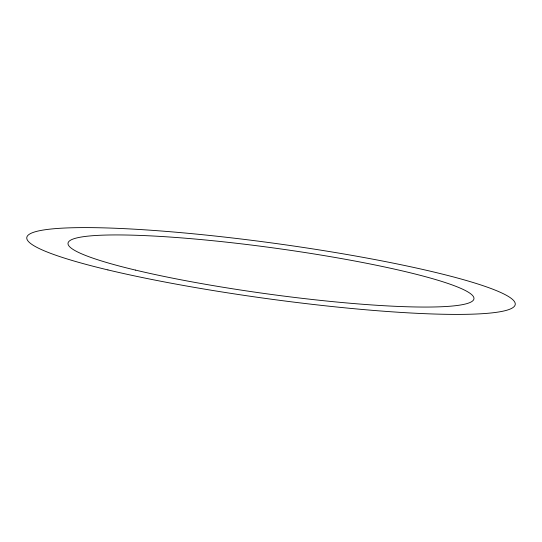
<?xml version="1.0" encoding="UTF-8"?>
<svg xmlns="http://www.w3.org/2000/svg" width="542" height="542" viewBox="0 0 542 542"><rect width="100%" height="100%" fill="white"/><g stroke="black" fill="none" stroke-linecap="round" stroke-linejoin="round"><path stroke-width="0.81" d="M107.912 269.916A246.508 27.906 7.8 0 0 510.022 309.116A246.508 27.906 7.8 0 0 195.066 233.968A246.508 27.906 7.8 0 0 107.912 269.916M135.486 270.099A204.829 23.184 7.8 0 0 469.602 302.673A204.829 23.184 7.8 0 0 207.904 240.228A204.829 23.184 7.8 0 0 135.486 270.099"/></g></svg>
